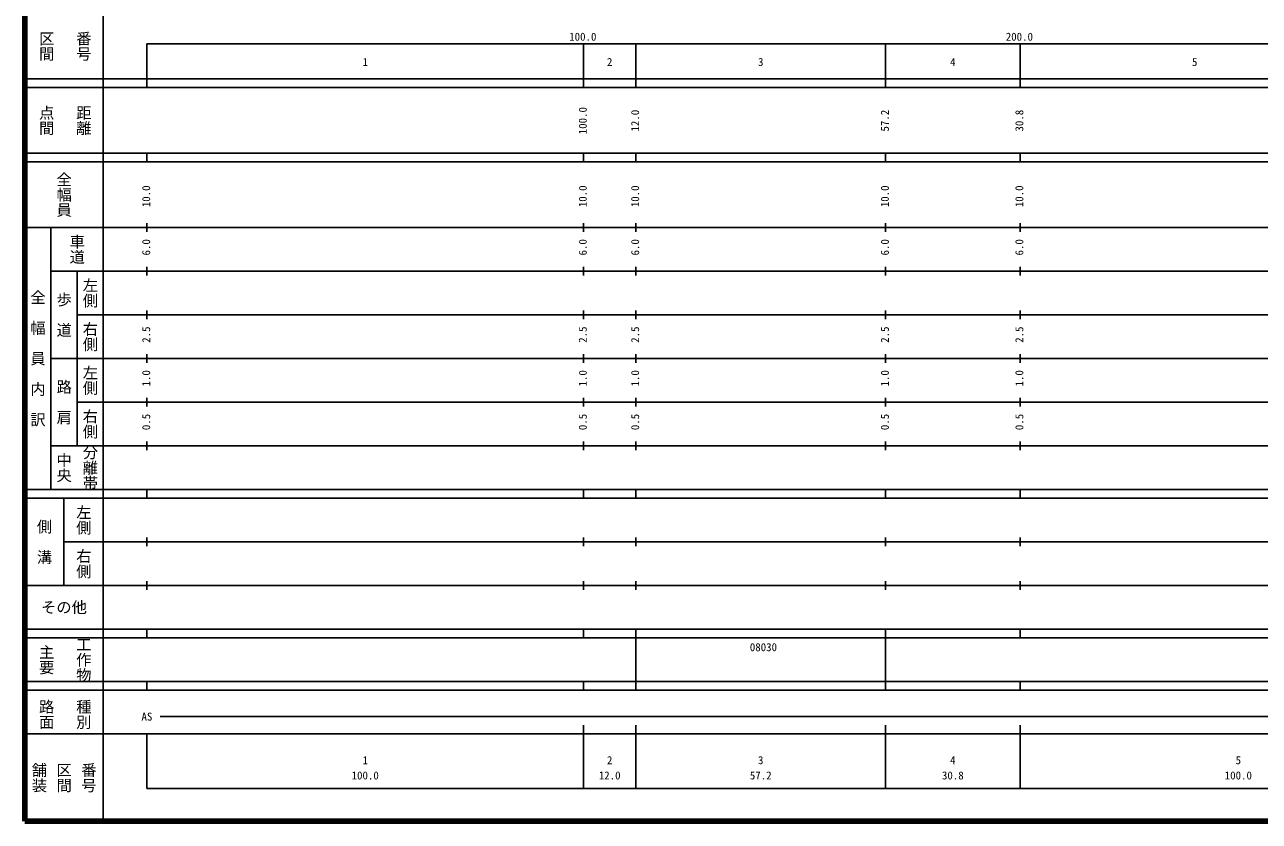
# Model space of a CAD drawing. Units: millimetres on the paper, enlarged 1000 times. Extents: x 40000 to 680000, y 20000 to 380000.
# Drawn here: x 40000 to 322806, y 20000 to 202409 of the extents above; entities that cross this region are included whole.
import ezdxf
from ezdxf.enums import TextEntityAlignment as Align

# ---------------------------------------------------------------- set-up
doc = ezdxf.new("R2010")
doc.units = ezdxf.units.MM
doc.header["$LTSCALE"] = 1000
doc.layers.add('M-TTL', color=2, linetype='Continuous', lineweight=140)
doc.layers.add('M-TTL-BAND', color=7, linetype='Continuous', lineweight=25)
doc.styles.add('@ＭＳ ゴシック', font='')
doc.styles.add('ＭＳ ゴシック', font='')
doc.styles.get('@ＭＳ ゴシック').set_extended_font_data('@MS Gothic')
doc.styles.get('ＭＳ ゴシック').set_extended_font_data('MS Gothic')

msp = doc.modelspace()

# ---------------------------------------------------------------- linework, layer by layer
at = {"layer": 'M-TTL'}
for p, q in [((40000, 380000), (40000, 20000)), ((40000, 20000), (680000, 20000))]:
    msp.add_line(p, q, dxfattribs=at)
at = {"layer": 'M-TTL-BAND'}
for p, q in [((58000, 370000), (58000, 20000)), ((68000, 198000), (579000, 198000)), ((68000, 198000), (68000, 188000)), ((168000, 188000), (168000, 198000)), ((180000, 188000), (180000, 198000)), ((237200, 188000), (237200, 198000)), ((268000, 188000), (268000, 198000)), ((40000, 190000), (579000, 190000)), ((40000, 188000), (579000, 188000)), ((40000, 173000), (579000, 173000)), ((68000, 171000), (68000, 173000)), ((168000, 171000), (168000, 173000)), ((180000, 171000), (180000, 173000)), ((237200, 171000), (237200, 173000)), ((268000, 171000), (268000, 173000)), ((40000, 171000), (579000, 171000)), ((40000, 156000), (579000, 156000)), ((46000, 96000), (46000, 156000)), ((68000, 155000), (68000, 157000)), ((168000, 155000), (168000, 157000)), ((180000, 155000), (180000, 157000)), ((237200, 155000), (237200, 157000)), ((268000, 155000), (268000, 157000)), ((46000, 146000), (579000, 146000)), ((52000, 146000), (52000, 106000)), ((68000, 145000), (68000, 147000)), ((168000, 145000), (168000, 147000)), ((180000, 145000), (180000, 147000)), ((237200, 145000), (237200, 147000)), ((268000, 145000), (268000, 147000)), ((52000, 136000), (579000, 136000)), ((68000, 135000), (68000, 137000)), ((168000, 135000), (168000, 137000)), ((180000, 135000), (180000, 137000)), ((237200, 135000), (237200, 137000)), ((268000, 135000), (268000, 137000)), ((46000, 126000), (579000, 126000)), ((68000, 125000), (68000, 127000)), ((168000, 125000), (168000, 127000)), ((180000, 125000), (180000, 127000)), ((237200, 125000), (237200, 127000)), ((268000, 125000), (268000, 127000)), ((52000, 116000), (579000, 116000)), ((68000, 115000), (68000, 117000)), ((168000, 115000), (168000, 117000)), ((180000, 115000), (180000, 117000)), ((237200, 115000), (237200, 117000)), ((268000, 115000), (268000, 117000)), ((46000, 106000), (579000, 106000)), ((68000, 105000), (68000, 107000)), ((168000, 105000), (168000, 107000)), ((180000, 105000), (180000, 107000)), ((237200, 105000), (237200, 107000)), ((268000, 105000), (268000, 107000)), ((40000, 96000), (579000, 96000)), ((40000, 94000), (579000, 94000)), ((49000, 94000), (49000, 74000)), ((68000, 94000), (68000, 96000)), ((168000, 94000), (168000, 96000)), ((180000, 94000), (180000, 96000)), ((237200, 94000), (237200, 96000)), ((268000, 94000), (268000, 96000)), ((68000, 83000), (68000, 85000)), ((168000, 83000), (168000, 85000)), ((180000, 83000), (180000, 85000)), ((237200, 83000), (237200, 85000)), ((268000, 83000), (268000, 85000)), ((49000, 84000), (579000, 84000)), ((40000, 74000), (579000, 74000)), ((68000, 73000), (68000, 75000)), ((168000, 73000), (168000, 75000)), ((180000, 73000), (180000, 75000)), ((237200, 73000), (237200, 75000)), ((268000, 73000), (268000, 75000)), ((40000, 64000), (579000, 64000)), ((68000, 62000), (68000, 64000)), ((168000, 62000), (168000, 64000)), ((180000, 62000), (180000, 64000)), ((237200, 62000), (237200, 64000)), ((268000, 62000), (268000, 64000)), ((40000, 62000), (579000, 62000)), ((180000, 52000), (180000, 62000)), ((237200, 52000), (237200, 62000)), ((40000, 52000), (579000, 52000)), ((68000, 50000), (68000, 52000)), ((168000, 50000), (168000, 52000)), ((180000, 50000), (180000, 52000)), ((237200, 50000), (237200, 52000)), ((268000, 50000), (268000, 52000)), ((40000, 50000), (579000, 50000)), ((71000, 44000), (565000, 44000)), ((40000, 40000), (579000, 40000)), ((68000, 40000), (68000, 27500)), ((168000, 27500), (168000, 42000)), ((180000, 27500), (180000, 42000)), ((237200, 27500), (237200, 42000)), ((268000, 27500), (268000, 42000)), ((68000, 27500), (579000, 27500))]:
    msp.add_line(p, q, dxfattribs=at)

# ---------------------------------------------------------------- texts
at = {"layer": 'M-TTL-BAND', "style": '@ＭＳ ゴシック'}
for s, p in [('番号', (53500, 197500)), ('区間', (45000, 197500)), ('点間', (45000, 180500)), ('距離', (53500, 180500)), ('全幅員', (49000, 163500)), ('車道', (52000, 151000)), ('左側', (55000, 141000)), ('全\u3000幅\u3000員\u3000内\u3000訳', (43000, 126000)), ('歩\u3000道', (49000, 136000)), ('右側', (55000, 131000)), ('左側', (55000, 121000)), ('路\u3000肩', (49000, 116000)), ('右側', (55000, 111000)), ('分離帯', (55000, 101000)), ('中央', (49000, 101000)), ('左側', (53500, 89000)), ('側\u3000溝', (44500, 84000)), ('右側', (53500, 79000)), ('主要', (45000, 57000)), ('工作物', (53500, 57000)), ('路面', (45000, 44500)), ('種別', (53500, 44500)), ('舗装', (43333, 30000)), ('区間', (49000, 30000)), ('番号', (54667, 30000))]:
    msp.add_text(s, height=2566, rotation=270, dxfattribs=at).set_placement(p, align=Align.MIDDLE_CENTER)
at = {"layer": 'M-TTL-BAND', "style": 'ＭＳ ゴシック'}
for s, p in [('100.0', (167844, 198195)), ('200.0', (267844, 198195)), ('1', (118000, 192405)), ('2', (174000, 192405)), ('3', (208600, 192405)), ('4', (252600, 192405)), ('5', (308000, 192405)), ('AS', (68000, 42500)), ('1', (118000, 32523)), ('2', (174000, 32523)), ('3', (208600, 32523)), ('4', (252600, 32523)), ('5', (318000, 32523)), ('100.0', (118000, 29033)), ('12.0', (174000, 29033)), ('57.2', (208600, 29033)), ('30.8', (252600, 29033)), ('100.0', (318000, 29033))]:
    msp.add_text(s, height=1833, dxfattribs=at).set_placement(p, align=Align.BOTTOM_CENTER)
for s, p in [('100.0', (169294, 180438)), ('12.0', (181294, 180438)), ('57.2', (238494, 180438)), ('30.8', (269294, 180438)), ('10.0', (69294, 163112)), ('10.0', (169294, 163112)), ('10.0', (181294, 163112)), ('10.0', (238494, 163112)), ('10.0', (269294, 163112)), ('6.0', (69294, 151438)), ('6.0', (169294, 151438)), ('6.0', (181294, 151438)), ('6.0', (238494, 151438)), ('6.0', (269294, 151438)), ('2.5', (69294, 131438)), ('2.5', (169294, 131438)), ('2.5', (181294, 131438)), ('2.5', (238494, 131438)), ('2.5', (269294, 131438)), ('1.0', (69294, 121438)), ('1.0', (169294, 121438)), ('1.0', (181294, 121438)), ('1.0', (238494, 121438)), ('1.0', (269294, 121438)), ('0.5', (69294, 111438)), ('0.5', (169294, 111438)), ('0.5', (181294, 111438)), ('0.5', (238494, 111438)), ('0.5', (269294, 111438))]:
    msp.add_text(s, height=1833, rotation=90, dxfattribs=at).set_placement(p, align=Align.BOTTOM_CENTER)
msp.add_text('その他', height=2566, dxfattribs=at).set_placement((49000, 69000), align=Align.MIDDLE_CENTER)
msp.add_text('08030', height=1833, dxfattribs=at).set_placement((206100, 58405), align=Align.BOTTOM_LEFT)

doc.saveas('drawing.dxf')
